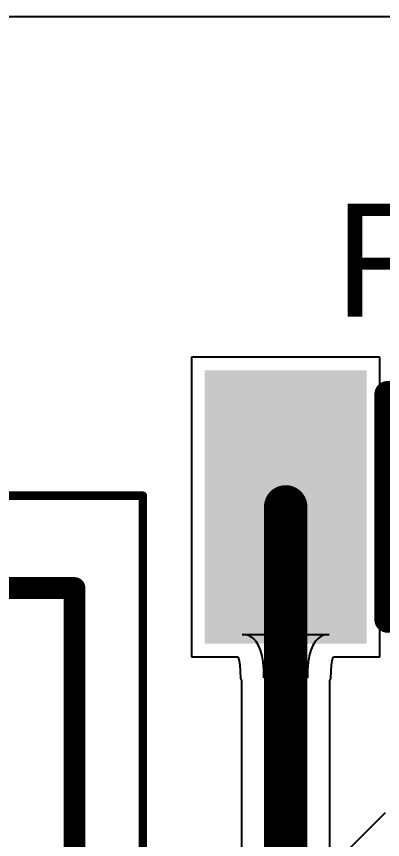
# Model space of a CAD drawing. Header units: inches. Extents: x 0.88 to 8.93, y 2.74 to 7.33.
# Drawn here: x 1.4492 to 1.5336, y 3.2137 to 3.4034 of the extents above; entities that cross this region are included whole.
import ezdxf

# ---------------------------------------------------------------- set-up
doc = ezdxf.new("R2010")
doc.units = ezdxf.units.IN
doc.header["$MEASUREMENT"] = 0
for name, color, linetype in [('Bottom Layer', 5, 'Continuous'), ('Mechanical 12', 56, 'Continuous'), ('Mechanical 13', 56, 'Continuous'), ('Mechanical 15', 56, 'Continuous'), ('Top Layer', 1, 'Continuous'), ('Top Overlay', 2, 'Continuous'), ('Top Paste', 8, 'Continuous'), ('Top Solder', 216, 'Continuous')]:
    doc.layers.add(name, color=color, linetype=linetype)
doc.styles.add('Arial', font='', dxfattribs={"height": 0.2})
doc.styles.get('Arial').set_extended_font_data('Arial')

# ---------------------------------------------------------------- blocks, each defined once
blk = doc.blocks.new('R0805_22')
at = {"layer": 'Top Layer'}
for points in [[(0.02953, 0.05118), (0.02953, 0.01772), (-0.02953, 0.01772), (-0.02953, 0.05118)], [(0.02953, -0.01772), (0.02953, -0.05118), (-0.02953, -0.05118), (-0.02953, -0.01772)]]:
    blk.add_hatch(color=1, dxfattribs=at).paths.add_polyline_path(points)
at = {"layer": 'Top Overlay'}
blk.add_hatch(color=2, dxfattribs=at).paths.add_polyline_path([(-0.026, -0.00895), (0.026, -0.00895), (0.026, 0.01005), (-0.026, 0.01005)])
at = {"layer": 'Top Paste'}
for points in [[(0.02953, 0.05118), (0.02953, 0.01772), (-0.02953, 0.01772), (-0.02953, 0.05118)], [(0.02953, -0.01772), (0.02953, -0.05118), (-0.02953, -0.05118), (-0.02953, -0.01772)]]:
    blk.add_hatch(color=8, dxfattribs=at).paths.add_polyline_path(points)
at = {"layer": 'Top Solder'}
for points in [[(0.0315, 0.05315), (0.0315, 0.01575), (-0.0315, 0.01575), (-0.0315, 0.05315)], [(0.0315, -0.01575), (0.0315, -0.05315), (-0.0315, -0.05315), (-0.0315, -0.01575)]]:
    blk.add_hatch(color=216, dxfattribs=at).paths.add_polyline_path(points)
at = {"layer": 'Top Overlay'}
for points in [[(0.026, 0.011, 0.006, 0.006, 0), (-0.026, 0.011, 0.006, 0.006, 0)], [(-0.026, 0.011, 0.006, 0.006, 0), (-0.026, -0.011, 0.006, 0.006, 0)], [(0.026, 0.011, 0.006, 0.006, 0), (0.026, -0.011, 0.006, 0.006, 0)], [(0.026, -0.011, 0.006, 0.006, 0), (-0.026, -0.011, 0.006, 0.006, 0)]]:
    blk.add_lwpolyline(points, format="xyseb", dxfattribs=at)
for points in [[(-0.0275, 0.011, 0.003, 0.003, 1), (-0.0245, 0.011, 0.003, 0.003, 1)], [(-0.0275, 0.011, 0.003, 0.003, 1), (-0.0245, 0.011, 0.003, 0.003, 1)], [(0.0245, 0.011, 0.003, 0.003, 1), (0.0275, 0.011, 0.003, 0.003, 1)], [(0.0245, 0.011, 0.003, 0.003, 1), (0.0275, 0.011, 0.003, 0.003, 1)], [(-0.0275, -0.011, 0.003, 0.003, 1), (-0.0245, -0.011, 0.003, 0.003, 1)], [(-0.0275, -0.011, 0.003, 0.003, 1), (-0.0245, -0.011, 0.003, 0.003, 1)], [(0.0245, -0.011, 0.003, 0.003, 1), (0.0275, -0.011, 0.003, 0.003, 1)], [(0.0245, -0.011, 0.003, 0.003, 1), (0.0275, -0.011, 0.003, 0.003, 1)]]:
    blk.add_lwpolyline(points, format="xyseb", close=True, dxfattribs=at)
at = {"layer": 'Mechanical 12', "style": 'Arial'}
blk.add_text('R6', height=0.026, dxfattribs=at).set_placement((-0.02166, -0.013))
blk = doc.blocks.new('AMPHENOL_12401598E4_2A_34')
at = {"layer": 'Mechanical 13'}
for points in [[(0.1811, 0.03386, 0.005, 0.005, 0), (-0.1811, 0.03386, 0.005, 0.005, 0)], [(-0.1811, -0.37756, 0.005, 0.005, 0), (-0.1811, 0.03386, 0.005, 0.005, 0)]]:
    blk.add_lwpolyline(points, format="xyseb", dxfattribs=at)
blk.add_lwpolyline([(-0.18235, 0.03386, 0.0025, 0.0025, 1), (-0.17985, 0.03386, 0.0025, 0.0025, 1)], format="xyseb", close=True, dxfattribs=at)
blk.add_lwpolyline([(-0.18235, 0.03386, 0.0025, 0.0025, 1), (-0.17985, 0.03386, 0.0025, 0.0025, 1)], format="xyseb", close=True, dxfattribs=at)
at = {"layer": 'Mechanical 15'}
for points in [[(0.20236, 0.04961, 0.00197, 0.00197, 0), (-0.20236, 0.04961, 0.00197, 0.00197, 0)], [(-0.20236, -0.3874, 0.00197, 0.00197, 0), (-0.20236, 0.04961, 0.00197, 0.00197, 0)]]:
    blk.add_lwpolyline(points, format="xyseb", dxfattribs=at)
blk.add_lwpolyline([(-0.20285, 0.04961, 0.000984, 0.000984, 1), (-0.20187, 0.04961, 0.000984, 0.000984, 1)], format="xyseb", close=True, dxfattribs=at)
blk.add_lwpolyline([(-0.20285, 0.04961, 0.000984, 0.000984, 1), (-0.20187, 0.04961, 0.000984, 0.000984, 1)], format="xyseb", close=True, dxfattribs=at)
at = {"layer": 'Top Overlay'}
for points in [[(-0.1811, -0.01181, 0.005, 0.005, 0), (-0.1811, 0.03386, 0.005, 0.005, 0)], [(-0.12677, 0.03386, 0.005, 0.005, 0), (-0.1811, 0.03386, 0.005, 0.005, 0)]]:
    blk.add_lwpolyline(points, format="xyseb", dxfattribs=at)
for points in [[(-0.18235, 0.03386, 0.0025, 0.0025, 1), (-0.17985, 0.03386, 0.0025, 0.0025, 1)], [(-0.18235, 0.03386, 0.0025, 0.0025, 1), (-0.17985, 0.03386, 0.0025, 0.0025, 1)], [(-0.12802, 0.03386, 0.0025, 0.0025, 1), (-0.12552, 0.03386, 0.0025, 0.0025, 1)]]:
    blk.add_lwpolyline(points, format="xyseb", close=True, dxfattribs=at)

msp = doc.modelspace()

# ---------------------------------------------------------------- linework, layer by layer
at = {"layer": 'Bottom Layer'}
for p, q in [((1.09445, 3.40336), (2.402, 3.40336)), ((1.53417, 3.21983), (1.48276, 3.16841))]:
    msp.add_line(p, q, dxfattribs=at)
at = {"layer": 'Top Layer'}
for p, q in [((1.09445, 3.40336), (3.28391, 3.40336)), ((1.53299, 3.32487), (1.48953, 3.32487)), ((1.48953, 3.32487), (1.48953, 3.25581)), ((1.53299, 3.25581), (1.53299, 3.32487)), ((1.50221, 3.26083), (1.50126, 3.26093)), ((1.50126, 3.26093), (1.52126, 3.26093)), ((1.50306, 3.26053), (1.50221, 3.26083)), ((1.50381, 3.26003), (1.50306, 3.26053)), ((1.51946, 3.26053), (1.51871, 3.26003)), ((1.52031, 3.26083), (1.51946, 3.26053)), ((1.52126, 3.26093), (1.52031, 3.26083)), ((1.50446, 3.25933), (1.50381, 3.26003)), ((1.50501, 3.25843), (1.50446, 3.25933)), ((1.51806, 3.25933), (1.51751, 3.25843)), ((1.51871, 3.26003), (1.51806, 3.25933)), ((1.50546, 3.25733), (1.50501, 3.25843)), ((1.50581, 3.25603), (1.50546, 3.25733)), ((1.51706, 3.25733), (1.51671, 3.25603)), ((1.51751, 3.25843), (1.51706, 3.25733)), ((1.48953, 3.25581), (1.50021, 3.25581)), ((1.50021, 3.25581), (1.50024, 3.2558)), ((1.50024, 3.2558), (1.50032, 3.2556)), ((1.50032, 3.2556), (1.50051, 3.25488)), ((1.50051, 3.25488), (1.50068, 3.25385)), ((1.50606, 3.25453), (1.50581, 3.25603)), ((1.51671, 3.25603), (1.51646, 3.25453)), ((1.52183, 3.25385), (1.522, 3.25488)), ((1.522, 3.25488), (1.5222, 3.2556)), ((1.5222, 3.2556), (1.52228, 3.2558)), ((1.52228, 3.2558), (1.52231, 3.25581)), ((1.52231, 3.25581), (1.53299, 3.25581)), ((1.50068, 3.25385), (1.5008, 3.25252)), ((1.50621, 3.25283), (1.50606, 3.25453)), ((1.51646, 3.25453), (1.51631, 3.25283)), ((1.52171, 3.25252), (1.52183, 3.25385)), ((1.5008, 3.25252), (1.50085, 3.25079)), ((1.50626, 3.25093), (1.50621, 3.25283)), ((1.51631, 3.25283), (1.51626, 3.25093)), ((1.52167, 3.25079), (1.52171, 3.25252)), ((1.50085, 3.25079), (1.50106, 3.25031)), ((1.50106, 3.25031), (1.50106, 3.1606)), ((1.51626, 3.25093), (1.50626, 3.25093)), ((1.52145, 3.25031), (1.52167, 3.25079)), ((1.52145, 3.13407), (1.52145, 3.25031))]:
    msp.add_line(p, q, dxfattribs=at)
msp.add_lwpolyline([(1.51126, 3.13407, 0.01, 0.01, 0), (1.51126, 3.29034, 0.01, 0.01, 0)], format="xyseb", dxfattribs=at)
msp.add_lwpolyline([(1.50876, 3.29034, 0.005, 0.005, 1), (1.51376, 3.29034, 0.005, 0.005, 1)], format="xyseb", close=True, dxfattribs=at)

# ---------------------------------------------------------------- block references
for name, p, rotation in [('R0805_22', (1.54571, 3.29034), 90), ('AMPHENOL_12401598E4_2A_34', (1.42874, 3.09055), 270)]:
    msp.add_blockref(name, p, dxfattribs=dict(rotation=rotation))

# ---------------------------------------------------------------- texts
at = {"layer": 'Top Overlay', "style": 'Arial'}
msp.add_text('R6', height=0.026, dxfattribs=at).set_placement((1.52255, 3.33419))

doc.saveas('drawing.dxf')
